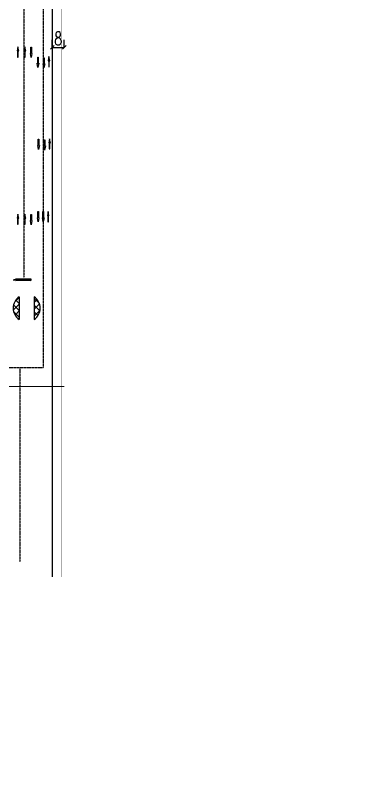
# Model space of a CAD drawing. Header units: millimetres. Extents: x -582 to 479, y -622 to 401.
# Drawn here: x 248 to 479, y -622 to -116 of the extents above; entities that cross this region are included whole.
import ezdxf

# ---------------------------------------------------------------- set-up
doc = ezdxf.new("R2010")
doc.units = ezdxf.units.MM
doc.linetypes.add('CENTER', pattern=[50.8, 31.75, -6.35, 6.35, -6.35])
doc.linetypes.add('PHANTOM2', pattern=[31.75, 15.875, -3.175, 3.175, -3.175, 3.175, -3.175])
for name, color, linetype in [('0000-佛渡-红线', 1, 'Continuous'), ('0000-佛渡施工图-总平面-尺寸标注', 7, 'Continuous'), ('0001-佛渡-工艺-方案一-交汇区', 50, 'Continuous'), ('0001-佛渡-工艺-方案一-围网', 40, 'Continuous'), ('0001-佛渡-平面-方案一 临时横二路', 6, 'Continuous'), ('0001-佛渡-平面-方案一-围墙', 3, 'Continuous'), ('0001-佛渡-平面-方案一道路边界', 7, 'Continuous'), ('ECT', 1, 'Continuous'), ('ICT', 3, 'Continuous')]:
    doc.layers.add(name, color=color, linetype=linetype)
doc.styles.add('文字说明', font='romans1.shx', dxfattribs={"width": 0.7, "bigfont": 'hztxt.shx'})
doc.linetypes.add('FENCELINE1', pattern='A,6.35,-2.54,[133,ltypeshp.shx,S=2.54,R=0,X=-2.54,Y=0],-2.54,25.4', length=36.83)
doc.linetypes.add('FENCELINE2', pattern='A,0.25,-0.1,[132,ltypeshp.shx,S=0.1,R=0,X=-0.1,Y=0],-0.1,1', length=1.45)
doc.dimstyles.new('TF-5000', dxfattribs={"dimscale": 5, "dimtxt": 2.5, "dimasz": 1, "dimexe": 2, "dimexo": 0.625, "dimtad": 3, "dimdec": 1, "dimzin": 12, "dimdsep": 46, "dimlunit": 6, "dimtxsty": '文字说明', "dimblk": 'OBLIQUE', "dimcen": 0, "dimclrd": 256, "dimclre": 256, "dimclrt": 256, "dimadec": 0, "dimazin": 0, "dimtfac": 1, "dimtdec": 1, "dimtmove": 0, "dimatfit": 3, "dimldrblk": 'OBLIQUE', "dimfxl": 1, "dimfxlon": 1, "dimtolj": 1, "dimtzin": 0, "dimarcsym": 0})

# ---------------------------------------------------------------- blocks, each defined once
blk = doc.blocks.new('_Oblique')
at = {"color": 0, "linetype": 'ByBlock', "lineweight": -2}
blk.add_line((-0.5, -0.5), (0.5, 0.5), dxfattribs=at)
blk = doc.blocks.new('*D24')
at = {"layer": '0000-佛渡施工图-总平面-尺寸标注', "lineweight": -2}
for p, q in [((272.57, -137.52), (272.57, -132.52)), ((280.57, -137.52), (280.57, -132.52)), ((272.57, -137.52), (280.57, -137.52))]:
    blk.add_line(p, q, dxfattribs=at)
at = {"layer": 'Defpoints', "color": 0}
for p in [(272.57, -138.52), (280.57, -137.52), (280.57, -137.59)]:
    blk.add_point(p, dxfattribs=at)
at = {"layer": '0000-佛渡施工图-总平面-尺寸标注', "lineweight": -2, "xscale": 2.5, "yscale": 2.5, "zscale": 2.5, "rotation": 180}
blk.add_blockref('_Oblique', (272.57, -137.52), dxfattribs=at)
at = {"layer": '0000-佛渡施工图-总平面-尺寸标注', "lineweight": -2, "xscale": 2.5, "yscale": 2.5, "zscale": 2.5}
blk.add_blockref('_Oblique', (280.57, -137.52), dxfattribs=at)
at = {"layer": '0000-佛渡施工图-总平面-尺寸标注', "lineweight": -3, "insert": (276.57, -131.59), "char_height": 8.75, "attachment_point": 5, "style": '文字说明'}
blk.add_mtext('\\A1;8', dxfattribs=at)

msp = doc.modelspace()

# ---------------------------------------------------------------- hatches: boundary and pattern name
at = {"layer": '0001-佛渡-工艺-方案一-交汇区'}
h = msp.add_hatch(dxfattribs=at)
h.set_pattern_fill('ANSI37', color=50, angle=323.0204)
h.set_pattern_definition([(45.49635, (-123.723, -362.9482), (-2.264428, 2.22553), []), (135.49635, (-123.723, -362.9482), (-2.22553, -2.264428), [])])
edge = h.paths.add_edge_path()
edge.add_line((260.57, -303.41), (260.57, -318.38))
edge.add_arc((255.57, -310.9), 9, 663.7484, 776.2516)
edge = h.paths.add_edge_path()
edge.add_line((250.57, -303.41), (250.57, -318.38))
edge.add_arc((255.57, -310.9), 9, 123.7495, 236.2505, ccw=False)

# ---------------------------------------------------------------- linework, layer by layer
at = {"layer": '0000-佛渡-红线', "color": 1, "linetype": 'PHANTOM2', "ltscale": 0.05, "const_width": 0.5, "flags": 128}
msp.add_lwpolyline([(-169.28, -621.59), (-169.28, -362.95), (280.57, -362.95)], dxfattribs=at)
at = {"layer": '0001-佛渡-工艺-方案一-围网', "linetype": 'FENCELINE2', "ltscale": 0.25, "const_width": 0.25}
msp.add_lwpolyline([(248.28, -291.6), (247.07, -291.6)], dxfattribs=at)
at = {"layer": '0001-佛渡-平面-方案一 临时横二路', "lineweight": 5}
msp.add_line((-169.13, -362.95), (280.57, -362.95), dxfattribs=at)
at = {"layer": '0001-佛渡-平面-方案一-围墙', "color": 40, "linetype": 'FENCELINE1', "ltscale": 0.02, "const_width": 0.25}
msp.add_lwpolyline([(278.57, -489.55), (278.57, -88.57), (294.94, -72.2), (473.16, -72.2), (479.07, -66.29), (479.07, 222.4), (455.41, 263.37), (453.07, 272.12), (453.07, 334.05)], dxfattribs=at)
at = {"layer": '0001-佛渡-平面-方案一道路边界', "color": 11, "linetype": 'CENTER', "ltscale": 0.02}
for p, q in [((253.57, -54.7), (253.57, -290.45)), ((266.57, -65.2), (266.57, -350.45)), ((-484.79, -350.45), (266.57, -350.45)), ((251.07, -350.45), (251.07, -479.55))]:
    msp.add_line(p, q, dxfattribs=at)
at = {"layer": '0001-佛渡-平面-方案一道路边界'}
for p, q in [((272.57, -89.2), (272.57, -489.55)), ((246.57, -292.1), (250.57, -292.1)), ((248.28, -292.49), (258.28, -291.31)), ((248.28, -291.31), (258.28, -292.49)), ((250.57, -303.41), (250.57, -318.38)), ((260.57, -303.41), (260.57, -318.38))]:
    msp.add_line(p, q, dxfattribs=at)
msp.add_lwpolyline([(258.28, -292.49), (248.28, -292.49), (248.28, -291.31), (258.28, -291.31)], close=True, dxfattribs=at)
for start, end in [(123.7495, 236.2505), (303.7484, 56.2516)]:
    msp.add_arc((255.57, -310.9), 9, start, end, dxfattribs=at)
at = {"layer": 'ECT', "color": 1}
for points in [[(263.22, -143.99), (263.22, -148.03), (263.55, -148.03), (263.04, -150.76), (262.53, -148.02), (262.87, -148.02), (262.87, -143.99), (263.22, -143.99)], [(267.22, -144.35), (267.22, -148.4), (267.56, -148.4), (267.04, -151.12), (266.53, -148.39), (266.87, -148.39), (266.87, -144.35), (267.22, -144.35)], [(270.54, -150.4), (270.54, -146.36), (270.87, -146.36), (270.36, -143.64), (269.85, -146.37), (270.19, -146.37), (270.19, -150.4), (270.54, -150.4)], [(263.65, -198.6), (263.65, -202.65), (263.99, -202.65), (263.47, -205.37), (262.96, -202.64), (263.31, -202.64), (263.31, -198.6), (263.65, -198.6)], [(267.65, -198.97), (267.65, -203.01), (267.99, -203.01), (267.47, -205.74), (266.97, -203), (267.31, -203), (267.31, -198.97), (267.65, -198.97)], [(270.97, -205.02), (270.97, -200.97), (271.31, -200.97), (270.79, -198.25), (270.28, -200.98), (270.62, -200.98), (270.62, -205.02), (270.97, -205.02)], [(263.41, -246.7), (263.41, -250.75), (263.75, -250.75), (263.23, -253.47), (262.72, -250.74), (263.06, -250.74), (263.06, -246.7), (263.41, -246.7)], [(266.75, -246.7), (266.75, -250.75), (267.09, -250.75), (266.58, -253.47), (266.07, -250.74), (266.41, -250.74), (266.41, -246.7), (266.75, -246.7)], [(270.03, -253.47), (270.03, -249.43), (270.36, -249.43), (269.85, -246.7), (269.34, -249.44), (269.68, -249.44), (269.68, -253.47), (270.03, -253.47)]]:
    msp.add_lwpolyline(points, dxfattribs=at)
at = {"layer": 'ICT', "color": 3}
for points in [[(249.9, -143.9), (249.9, -139.86), (250.24, -139.86), (249.72, -137.13), (249.21, -139.87), (249.55, -139.87), (249.55, -143.9), (249.9, -143.9)], [(254.6, -143.9), (254.6, -139.86), (254.94, -139.86), (254.42, -137.13), (253.92, -139.87), (254.26, -139.87), (254.26, -143.9), (254.6, -143.9)], [(258.72, -137.45), (258.72, -141.49), (259.06, -141.49), (258.54, -144.22), (258.03, -141.49), (258.37, -141.49), (258.37, -137.45), (258.72, -137.45)], [(249.9, -255.09), (249.9, -251.05), (250.24, -251.05), (249.72, -248.33), (249.21, -251.06), (249.55, -251.06), (249.55, -255.09), (249.9, -255.09)], [(254.6, -255.09), (254.6, -251.05), (254.94, -251.05), (254.42, -248.33), (253.92, -251.06), (254.26, -251.06), (254.26, -255.09), (254.6, -255.09)], [(258.72, -248.64), (258.72, -252.69), (259.06, -252.69), (258.54, -255.41), (258.03, -252.68), (258.37, -252.68), (258.37, -248.64), (258.72, -248.64)]]:
    msp.add_lwpolyline(points, dxfattribs=at)

# ---------------------------------------------------------------- dimensions: what is measured, and where the dimension line sits
at = {"layer": '0000-佛渡施工图-总平面-尺寸标注', "color": 2, "lineweight": -3}
dim = msp.add_linear_dim(base=(280.57, -137.52), p1=(272.57, -138.52), p2=(280.57, -137.59), dimstyle='TF-5000', override={"dimscale": 2.5, "dimtxt": 3.5, "dimtmove": 1}, dxfattribs=at)
dim.commit()
dim.dimension.update_dxf_attribs({"geometry": '*D24', "text_midpoint": (276.57, -131.59)})

doc.saveas('drawing.dxf')
